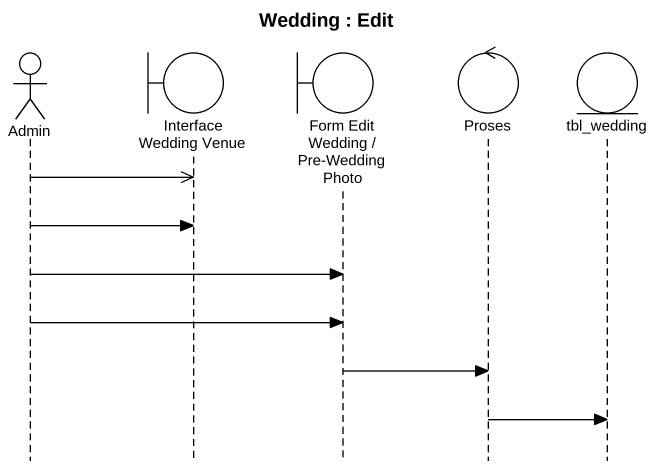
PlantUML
@startuml
title Wedding : Edit
hide footbox
actor Admin
boundary "Interface Wedding Venue" as Interface_Wedding_Venue
boundary "Form Edit Wedding / Pre-Wedding Photo" as Form_Edit_Wedding_Pre
control Proses
entity tbl_wedding

Admin ->> Interface_Wedding_Venue
Admin -> Interface_Wedding_Venue
Admin -> Form_Edit_Wedding_Pre
Admin -> Form_Edit_Wedding_Pre
Form_Edit_Wedding_Pre -> Proses
Proses -> tbl_wedding
@enduml
